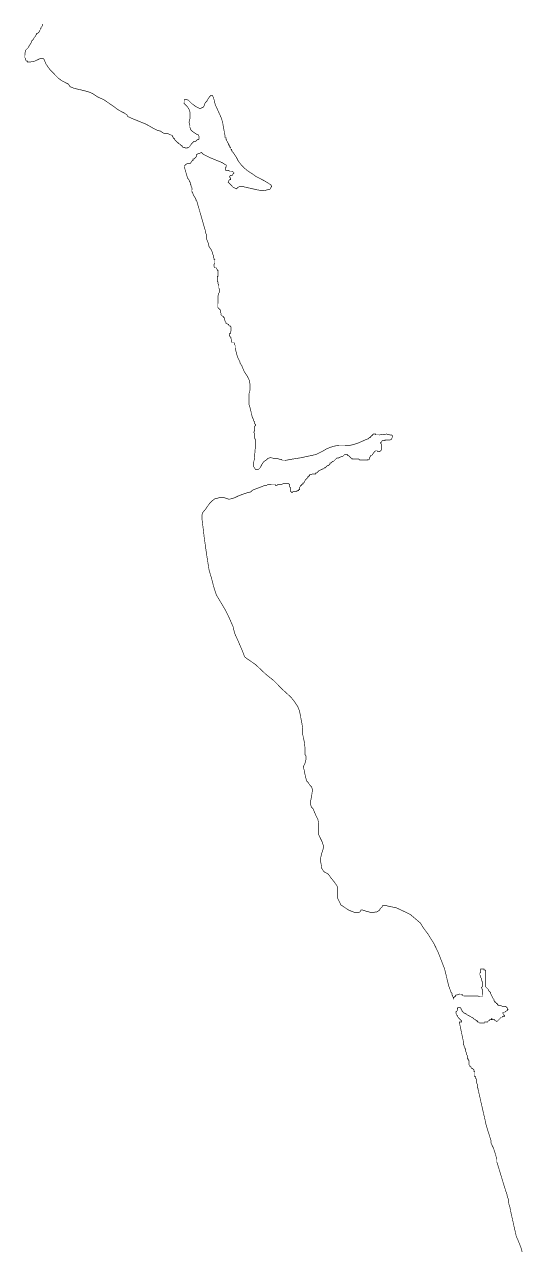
# Model space of a CAD drawing. Header units: metres. Extents: x 319816 to 366074, y 1739234 to 1838803.
# Drawn here: x 327590 to 329984, y 1801140 to 1807034 of the extents above; entities that cross this region are included whole.
import ezdxf

# ---------------------------------------------------------------- set-up
doc = ezdxf.new("R2010")
doc.units = ezdxf.units.M
doc.header["$MEASUREMENT"] = 0
doc.layers.add('HAZARDS LINE', color=1, linetype='Continuous')

msp = doc.modelspace()

# ---------------------------------------------------------------- linework, layer by layer
at = {"layer": 'HAZARDS LINE', "lineweight": 18, "const_width": 3}
msp.add_lwpolyline([(327677.4, 1807035.8), (327677.4, 1807031.8), (327673.3, 1807023.7), (327669.2, 1807019.7), (327669.2, 1807015.7), (327665.1, 1807011.7), (327665, 1807007.6), (327661, 1807003.6), (327660.9, 1806999.6), (327652.8, 1806991.6), (327648.8, 1806991.6), (327648.7, 1806987.6), (327644.7, 1806983.5), (327640.5, 1806975.5), (327636.5, 1806971.5), (327632.4, 1806963.4), (327624.2, 1806955.4), (327624.2, 1806951.4), (327620.1, 1806943.3), (327611.9, 1806931.3), (327607.8, 1806923.2), (327599.7, 1806915.2), (327595.6, 1806911.2), (327595.5, 1806903.1), (327591.5, 1806899.1), (327591.4, 1806895), (327591.4, 1806887), (327591.3, 1806882.9), (327591.3, 1806878.9), (327591.3, 1806874.8), (327595.3, 1806870.8), (327595.2, 1806862.7), (327599.2, 1806858.6), (327603.3, 1806858.6), (327603.2, 1806854.5), (327607.3, 1806854.5), (327611.3, 1806854.5), (327615.3, 1806854.4), (327619.4, 1806854.4), (327639.6, 1806858.3), (327664, 1806870.2), (327672, 1806870.2), (327680.1, 1806870.1), (327684.1, 1806866), (327692.1, 1806845.8), (327712, 1806817.3), (327728.1, 1806801), (327752.1, 1806776.6), (327768.2, 1806764.3), (327792.3, 1806752), (327800.4, 1806747.9), (327808.4, 1806735.7), (327828.5, 1806727.5), (327864.8, 1806719.1), (327897.1, 1806710.8), (327917.2, 1806702.5), (327929.3, 1806694.3), (327941.3, 1806686.2), (327969.5, 1806673.8), (327993.7, 1806657.5), (328017.8, 1806641.1), (328033.8, 1806628.9), (328045.9, 1806620.7), (328070, 1806608.4), (328082.1, 1806600.2), (328086.1, 1806592.1), (328114.3, 1806579.7), (328174.7, 1806555), (328210.9, 1806534.5), (328227, 1806526.3), (328231, 1806526.3), (328235.1, 1806526.2), (328239.1, 1806522.1), (328243.1, 1806522.1), (328255.2, 1806513.9), (328263.2, 1806509.8), (328279.4, 1806509.7), (328287.4, 1806505.6), (328299.5, 1806501.5), (328307.5, 1806485.2), (328311.5, 1806485.2), (328311.5, 1806481.2), (328315.5, 1806477.1), (328319.5, 1806473), (328323.5, 1806468.9), (328327.5, 1806464.9), (328331.6, 1806464.8), (328331.5, 1806460.8), (328335.6, 1806460.8), (328339.6, 1806456.7), (328343.6, 1806452.6), (328347.6, 1806452.6), (328347.6, 1806448.5), (328351.6, 1806444.5), (328355.7, 1806444.4), (328359.7, 1806444.4), (328363.7, 1806440.3), (328367.8, 1806440.3), (328371.8, 1806440.3), (328375.9, 1806444.3), (328379.9, 1806444.2), (328384, 1806448.3), (328392.2, 1806460.3), (328400.3, 1806468.3), (328404.4, 1806472.3), (328412.5, 1806472.3), (328420.6, 1806480.3), (328424.6, 1806480.3), (328428.7, 1806484.3), (328428.8, 1806492.4), (328428.8, 1806496.4), (328424.8, 1806504.5), (328420.8, 1806504.5), (328408.7, 1806512.7), (328396.7, 1806520.9), (328388.7, 1806529.1), (328384.7, 1806541.2), (328384.8, 1806549.3), (328380.9, 1806565.5), (328385, 1806581.6), (328385.2, 1806601.8), (328385.3, 1806614), (328381.3, 1806626.1), (328373.4, 1806638.3), (328365.3, 1806646.4), (328357.3, 1806654.6), (328357.4, 1806662.7), (328357.4, 1806670.8), (328361.5, 1806674.8), (328365.6, 1806674.7), (328377.7, 1806670.6), (328393.7, 1806654.3), (328405.7, 1806646.1), (328409.8, 1806642.1), (328417.8, 1806637.9), (328425.9, 1806633.8), (328433.9, 1806629.7), (328442, 1806633.7), (328450.1, 1806637.7), (328454.2, 1806645.7), (328458.4, 1806657.8), (328466.5, 1806665.9), (328470.6, 1806673.9), (328478.8, 1806686), (328482.9, 1806690), (328486.9, 1806694), (328491, 1806694), (328495, 1806689.9), (328499, 1806681.8), (328502.9, 1806665.6), (328506.8, 1806649.4), (328534.6, 1806588.5), (328542.5, 1806564.2), (328546.3, 1806539.9), (328554.1, 1806499.5), (328554.1, 1806495.4), (328554, 1806491.4), (328558.1, 1806491.3), (328558.1, 1806487.3), (328558, 1806483.3), (328562, 1806479.2), (328562, 1806475.1), (328566, 1806471.1), (328566, 1806467), (328570, 1806463), (328569.9, 1806458.9), (328569.9, 1806454.9), (328574, 1806454.8), (328573.9, 1806450.8), (328577.9, 1806446.7), (328577.9, 1806442.7), (328581.9, 1806442.7), (328581.9, 1806438.6), (328581.9, 1806434.6), (328585.9, 1806434.5), (328585.9, 1806430.5), (328585.9, 1806426.5), (328589.9, 1806426.4), (328589.9, 1806422.4), (328593.9, 1806418.3), (328609.8, 1806393.9), (328617.8, 1806377.7), (328633.8, 1806357.4), (328645.8, 1806345.2), (328665.9, 1806328.8), (328686, 1806316.5), (328702.1, 1806304.3), (328726.2, 1806292), (328742.3, 1806283.8), (328762.4, 1806271.5), (328774.5, 1806263.3), (328778.5, 1806255.2), (328774.4, 1806251.2), (328770.3, 1806243.1), (328754.1, 1806239.2), (328737.9, 1806235.3), (328709.7, 1806239.6), (328673.4, 1806247.9), (328637, 1806256.3), (328624.9, 1806256.4), (328616.8, 1806252.4), (328612.7, 1806248.4), (328608.7, 1806244.4), (328600.6, 1806248.5), (328592.6, 1806252.6), (328576.5, 1806268.9), (328568.5, 1806277.1), (328572.6, 1806285.1), (328576.7, 1806289.1), (328580.7, 1806289.1), (328580.8, 1806293.1), (328576.8, 1806301.2), (328576.8, 1806305.3), (328580.9, 1806309.3), (328584.9, 1806309.3), (328589, 1806309.2), (328593.1, 1806317.3), (328597.2, 1806321.3), (328593.1, 1806325.4), (328589.1, 1806329.4), (328585.1, 1806329.5), (328581.1, 1806329.5), (328577, 1806329.5), (328569, 1806333.6), (328564.9, 1806333.7), (328560.9, 1806333.7), (328556.8, 1806333.7), (328556.9, 1806337.8), (328556.9, 1806341.8), (328556.9, 1806345.9), (328557, 1806349.9), (328561, 1806349.9), (328561.1, 1806357.9), (328553, 1806362), (328541, 1806370.2), (328480.5, 1806395), (328456.4, 1806407.3), (328448.3, 1806411.4), (328444.3, 1806415.4), (328440.3, 1806419.5), (328432.2, 1806415.5), (328420.1, 1806411.6), (328416, 1806407.6), (328415.9, 1806399.5), (328411.8, 1806395.5), (328407.8, 1806391.5), (328403.7, 1806387.5), (328399.7, 1806387.5), (328399.6, 1806383.5), (328399.6, 1806379.4), (328395.6, 1806379.5), (328387.4, 1806367.4), (328379.3, 1806367.5), (328367.1, 1806363.5), (328363.1, 1806359.5), (328359, 1806355.5), (328358.9, 1806347.4), (328370.7, 1806306.9), (328374.7, 1806294.7), (328378.7, 1806290.7), (328386.6, 1806274.4), (328386.6, 1806270.4), (328386.6, 1806266.4), (328390.6, 1806262.3), (328390.6, 1806258.2), (328394.5, 1806250.1), (328394.5, 1806246.1), (328394.4, 1806238), (328394.4, 1806234), (328394.4, 1806229.9), (328398.4, 1806229.9), (328398.4, 1806225.9), (328402.3, 1806213.7), (328410.3, 1806201.5), (328414.3, 1806193.4), (328414.3, 1806189.4), (328418.3, 1806185.3), (328461.5, 1806035.4), (328461.5, 1806031.4), (328465.5, 1806023.2), (328465.4, 1806015.2), (328465.4, 1806007.1), (328465.3, 1806003), (328469.3, 1805994.9), (328473.3, 1805982.8), (328473.2, 1805974.7), (328477.2, 1805970.6), (328477.2, 1805966.6), (328489.2, 1805950.3), (328493.1, 1805938.1), (328493.1, 1805934.1), (328497, 1805926), (328497, 1805922), (328501, 1805909.8), (328500.9, 1805905.8), (328505, 1805905.7), (328504.9, 1805901.7), (328504.9, 1805897.6), (328504.9, 1805893.6), (328504.8, 1805885.5), (328500.7, 1805881.5), (328500.7, 1805877.5), (328500.7, 1805873.4), (328504.7, 1805865.3), (328508.7, 1805865.3), (328512.7, 1805865.2), (328512.7, 1805861.2), (328516.7, 1805857.1), (328516.7, 1805853.1), (328520.7, 1805853.1), (328520.7, 1805849), (328520.7, 1805845), (328520.6, 1805840.9), (328520.6, 1805836.9), (328520.6, 1805832.8), (328520.5, 1805828.8), (328520.5, 1805824.8), (328516.5, 1805824.8), (328516.4, 1805820.8), (328516.4, 1805816.7), (328516.3, 1805808.6), (328516.3, 1805804.6), (328516.3, 1805800.5), (328520.3, 1805796.5), (328520.2, 1805792.4), (328520.2, 1805788.4), (328524.2, 1805780.3), (328524.2, 1805776.2), (328524.1, 1805768.2), (328528.1, 1805760), (328528, 1805756), (328528, 1805747.9), (328523.9, 1805743.9), (328523.9, 1805739.9), (328523.8, 1805735.8), (328519.8, 1805731.8), (328519.7, 1805727.8), (328519.7, 1805723.7), (328519.7, 1805719.7), (328519.6, 1805715.6), (328519.6, 1805711.6), (328519.6, 1805707.6), (328519.5, 1805703.5), (328519.5, 1805699.5), (328519.5, 1805695.4), (328519.4, 1805691.4), (328519.4, 1805687.4), (328519.4, 1805683.3), (328519.3, 1805679.3), (328519.3, 1805675.2), (328523.3, 1805671.2), (328527.3, 1805667.1), (328531.3, 1805663), (328531.3, 1805659), (328531.3, 1805654.9), (328531.2, 1805650.9), (328535.3, 1805646.8), (328535.2, 1805642.8), (328535.2, 1805638.7), (328539.2, 1805634.7), (328547.3, 1805630.6), (328547.2, 1805626.5), (328551.3, 1805626.5), (328551.2, 1805622.4), (328551.2, 1805618.4), (328555.1, 1805606.2), (328559.2, 1805602.2), (328559.1, 1805598.1), (328563.2, 1805598.1), (328567.2, 1805594), (328571.2, 1805594), (328571.2, 1805590), (328575.2, 1805585.9), (328579.2, 1805585.8), (328579.2, 1805581.8), (328583.2, 1805581.8), (328583.2, 1805577.7), (328583.2, 1805573.7), (328583.1, 1805569.6), (328583.1, 1805565.6), (328583.1, 1805561.6), (328579, 1805557.6), (328579, 1805553.5), (328578.9, 1805549.5), (328574.9, 1805549.5), (328574.9, 1805545.5), (328574.8, 1805541.4), (328578.8, 1805533.3), (328582.8, 1805529.2), (328582.8, 1805525.2), (328586.7, 1805509), (328586.7, 1805505), (328590.7, 1805504.9), (328594.8, 1805504.9), (328598.8, 1805504.9), (328598.8, 1805500.8), (328598.7, 1805496.8), (328602.7, 1805492.7), (328602.7, 1805488.7), (328602.6, 1805480.6), (328606.6, 1805464.4), (328610.5, 1805448.2), (328614.4, 1805436), (328626.3, 1805411.7), (328626.3, 1805407.6), (328634.3, 1805395.5), (328646.2, 1805367.1), (328662.2, 1805342.7), (328670.1, 1805326.5), (328674, 1805306.2), (328673.9, 1805294.1), (328673.8, 1805277.9), (328669.6, 1805261.8), (328669.5, 1805245.6), (328669.4, 1805229.5), (328669.2, 1805209.3), (328673.1, 1805197.1), (328681, 1805164.7), (328684.9, 1805148.5), (328688.9, 1805140.4), (328692.8, 1805128.2), (328696.8, 1805124.2), (328696.8, 1805120.1), (328696.8, 1805116.1), (328700.8, 1805112), (328700.7, 1805108), (328696.7, 1805104), (328696.6, 1805099.9), (328696.6, 1805095.9), (328696.5, 1805087.8), (328696.5, 1805083.8), (328692.4, 1805075.7), (328696.4, 1805067.6), (328696.3, 1805063.5), (328696.3, 1805055.5), (328696.2, 1805047.4), (328700.2, 1805039.3), (328700.2, 1805035.2), (328700, 1805019.1), (328699.9, 1805006.9), (328695.5, 1804954.4), (328695.4, 1804946.3), (328691.2, 1804930.2), (328691.2, 1804922.1), (328691.2, 1804918.1), (328691.1, 1804910), (328695.1, 1804905.9), (328699.1, 1804897.8), (328703.1, 1804897.8), (328707.2, 1804897.8), (328715.2, 1804897.7), (328723.4, 1804905.7), (328731.6, 1804921.8), (328739.8, 1804933.9), (328752, 1804941.9), (328760.1, 1804949.9), (328772.3, 1804953.8), (328788.4, 1804949.7), (328804.5, 1804949.5), (328816.6, 1804945.4), (328824.7, 1804945.3), (328828.7, 1804941.3), (328848.9, 1804941.1), (328869.2, 1804945), (328893.4, 1804948.8), (328917.7, 1804952.7), (328954.2, 1804960.5), (328990.6, 1804968.3), (329006.8, 1804976.2), (329023, 1804984.2), (329043.3, 1804996.1), (329063.6, 1805004.1), (329092, 1805011.9), (329120.2, 1805011.7), (329148.5, 1805011.5), (329168.8, 1805015.4), (329193.1, 1805023.3), (329229.6, 1805039.1), (329233.6, 1805039.1), (329237.7, 1805043.1), (329241.7, 1805043.1), (329245.8, 1805047.1), (329249.9, 1805051.1), (329253.9, 1805051.1), (329253.9, 1805055.1), (329258, 1805055.1), (329258, 1805059.1), (329262, 1805059.1), (329262.1, 1805063.1), (329266.1, 1805063.1), (329266.2, 1805067.1), (329270.2, 1805067.1), (329274.2, 1805067.1), (329278.3, 1805067), (329278.2, 1805063), (329286.3, 1805062.9), (329290.4, 1805062.9), (329294.4, 1805062.9), (329298.4, 1805062.8), (329330.8, 1805066.6), (329346.9, 1805062.5), (329355, 1805062.4), (329359, 1805058.3), (329359, 1805054.3), (329354.9, 1805042.2), (329346.7, 1805038.2), (329334.6, 1805038.3), (329326.5, 1805038.4), (329322.5, 1805038.4), (329322.5, 1805034.4), (329318.4, 1805034.4), (329314.4, 1805034.4), (329310.3, 1805034.5), (329306.3, 1805030.4), (329306.2, 1805026.4), (329302.2, 1805026.4), (329302.2, 1805022.4), (329306.2, 1805018.3), (329306.1, 1805006.2), (329306, 1805002.2), (329306, 1804994.1), (329306, 1804990), (329301.9, 1804986), (329297.8, 1804982), (329293.8, 1804982), (329289.7, 1804982.1), (329285.7, 1804986.2), (329281.7, 1804986.2), (329277.6, 1804986.2), (329273.6, 1804982.2), (329269.5, 1804978.2), (329261.3, 1804966.1), (329257.2, 1804962.1), (329253.2, 1804962.2), (329253.2, 1804958.1), (329249.1, 1804954.1), (329249.1, 1804950.1), (329249, 1804946), (329245, 1804946.1), (329240.9, 1804946.1), (329240.9, 1804942), (329236.9, 1804942.1), (329232.8, 1804942.1), (329228.8, 1804942.1), (329224.8, 1804942.2), (329220.7, 1804942.2), (329216.7, 1804942.2), (329212.6, 1804942.3), (329208.6, 1804942.3), (329204.6, 1804942.3), (329200.5, 1804942.4), (329196.5, 1804946.4), (329192.5, 1804946.5), (329188.4, 1804946.5), (329184.4, 1804946.5), (329180.3, 1804946.6), (329176.3, 1804946.6), (329172.3, 1804946.6), (329168.2, 1804946.7), (329164.2, 1804946.7), (329164.2, 1804950.7), (329160.2, 1804950.8), (329148.1, 1804963), (329144.1, 1804963), (329144.1, 1804967.1), (329140.1, 1804967.1), (329136, 1804967.1), (329132, 1804967.2), (329128, 1804967.2), (329119.8, 1804959.2), (329115.8, 1804959.2), (329111.7, 1804959.2), (329107.7, 1804955.2), (329103.6, 1804955.3), (329099.6, 1804951.2), (329095.5, 1804951.3), (329091.5, 1804951.3), (329087.4, 1804947.3), (329083.3, 1804943.3), (329079.3, 1804939.3), (329075.2, 1804935.3), (329071.1, 1804935.3), (329067.1, 1804931.3), (329063, 1804927.3), (329059, 1804927.3), (329058.9, 1804923.3), (329054.9, 1804919.3), (329050.8, 1804915.3), (329046.7, 1804915.3), (329042.7, 1804911.3), (329038.6, 1804907.3), (329034.6, 1804907.3), (329034.5, 1804903.3), (329030.5, 1804903.3), (329026.4, 1804899.3), (329022.4, 1804899.3), (329018.3, 1804895.3), (329014.3, 1804895.3), (329010.2, 1804891.3), (329006.1, 1804891.4), (329002.1, 1804887.3), (328998, 1804883.3), (328993.9, 1804879.3), (328989.9, 1804879.4), (328989.8, 1804875.3), (328985.8, 1804875.4), (328977.7, 1804875.4), (328973.7, 1804875.4), (328969.6, 1804871.4), (328965.6, 1804871.5), (328961.5, 1804871.5), (328961.5, 1804867.5), (328957.5, 1804867.5), (328957.4, 1804863.4), (328953.4, 1804863.5), (328953.4, 1804859.4), (328949.3, 1804855.4), (328945.2, 1804851.4), (328941.1, 1804847.4), (328937, 1804839.4), (328932.9, 1804831.3), (328928.9, 1804831.3), (328928.9, 1804827.3), (328924.8, 1804827.3), (328924.8, 1804823.3), (328920.7, 1804823.3), (328920.7, 1804819.3), (328916.7, 1804819.3), (328916.6, 1804815.3), (328912.6, 1804811.3), (328912.5, 1804807.2), (328912.5, 1804803.2), (328912.5, 1804799.1), (328908.4, 1804799.2), (328908.4, 1804795.1), (328904.4, 1804795.2), (328900.3, 1804795.2), (328900.3, 1804791.1), (328896.2, 1804791.2), (328892.2, 1804791.2), (328888.2, 1804791.2), (328884.1, 1804791.3), (328880.1, 1804791.3), (328880, 1804787.3), (328876, 1804787.3), (328872, 1804787.3), (328872, 1804791.4), (328868, 1804791.4), (328868, 1804799.5), (328868.1, 1804803.5), (328868.1, 1804807.6), (328868.1, 1804811.6), (328864.1, 1804811.6), (328864.1, 1804815.7), (328864.1, 1804819.7), (328864.2, 1804823.8), (328860.2, 1804827.8), (328856.1, 1804827.9), (328852.1, 1804827.9), (328848, 1804827.9), (328844, 1804828), (328840, 1804828), (328835.9, 1804828), (328831.9, 1804828.1), (328827.8, 1804824.1), (328823.8, 1804824.1), (328819.7, 1804824.1), (328815.7, 1804824.2), (328811.6, 1804824.2), (328807.6, 1804824.2), (328803.5, 1804820.2), (328799.5, 1804820.2), (328795.4, 1804820.3), (328795.5, 1804824.3), (328791.4, 1804824.3), (328787.4, 1804824.4), (328783.4, 1804824.4), (328779.3, 1804824.4), (328775.3, 1804824.5), (328771.2, 1804824.5), (328767.2, 1804824.5), (328763.2, 1804824.6), (328759.1, 1804824.6), (328755, 1804820.6), (328751, 1804820.6), (328747, 1804820.7), (328706.4, 1804804.8), (328694.3, 1804800.9), (328686.2, 1804796.9), (328678, 1804788.9), (328661.8, 1804784.9), (328637.5, 1804777.1), (328617.2, 1804769.1), (328601, 1804761.2), (328588.9, 1804757.2), (328572.7, 1804753.3), (328560.6, 1804757.5), (328548.5, 1804761.6), (328536.4, 1804761.7), (328528.3, 1804761.8), (328516.1, 1804757.8), (328508, 1804757.9), (328491.8, 1804745.9), (328479.6, 1804733.8), (328463.2, 1804709.7), (328446.9, 1804689.6), (328442.8, 1804677.6), (328442.6, 1804661.4), (328446.4, 1804633.1), (328454, 1804568.3), (328465.5, 1804487.4), (328477, 1804414.6), (328488.9, 1804374.1), (328500.6, 1804329.5), (328512.5, 1804293), (328532.4, 1804260.6), (328556.3, 1804219.9), (328572.2, 1804187.5), (328592.1, 1804142.9), (328599.9, 1804110.5), (328619.8, 1804065.9), (328635.7, 1804029.4), (328643.6, 1804009.1), (328647.5, 1803996.9), (328663.6, 1803984.7), (328699.8, 1803960.2), (328751.9, 1803911.2), (328788.1, 1803882.7), (328828.1, 1803841.9), (328872.3, 1803801.2), (328888.3, 1803780.8), (328904.2, 1803756.5), (328912.2, 1803736.2), (328916, 1803715.9), (328923.8, 1803675.5), (328927.6, 1803647.1), (328927.4, 1803622.9), (328931.4, 1803606.7), (328935.2, 1803586.5), (328939, 1803554.1), (328938.8, 1803525.8), (328942.8, 1803521.7), (328942.7, 1803513.7), (328942.6, 1803501.5), (328938.5, 1803485.4), (328930.3, 1803469.3), (328934.2, 1803453.1), (328938.1, 1803432.9), (328942, 1803416.7), (328945.9, 1803400.5), (328953.9, 1803392.3), (328961.9, 1803380.1), (328969.9, 1803372), (328973.9, 1803359.8), (328973.8, 1803351.7), (328969.5, 1803323.5), (328965.3, 1803303.3), (328965.2, 1803287.1), (328969.1, 1803275), (328977.2, 1803266.8), (328989.1, 1803238.5), (329001, 1803214.1), (329004.8, 1803189.8), (329004.7, 1803173.7), (329004.6, 1803153.5), (329004.5, 1803141.3), (329008.4, 1803133.2), (329020.4, 1803108.9), (329024.3, 1803096.7), (329028.3, 1803084.6), (329024.1, 1803068.4), (329020, 1803056.3), (329015.8, 1803040.2), (329011.6, 1803020), (329015.5, 1803003.8), (329019.3, 1802979.6), (329027.3, 1802967.4), (329031.3, 1802963.3), (329039.4, 1802959.2), (329047.4, 1802955.1), (329051.5, 1802951), (329063.4, 1802934.7), (329079.5, 1802914.4), (329091.4, 1802898.1), (329095.4, 1802890), (329095.4, 1802882), (329095.3, 1802869.8), (329095.1, 1802849.6), (329095, 1802837.5), (329099, 1802829.4), (329103, 1802821.3), (329110.9, 1802805), (329123, 1802796.9), (329147.1, 1802780.5), (329167.2, 1802772.3), (329179.3, 1802768.1), (329191.4, 1802768), (329195.5, 1802768), (329203.6, 1802772), (329207.7, 1802780), (329215.8, 1802780), (329227.9, 1802775.8), (329244, 1802771.7), (329256.1, 1802767.5), (329268.2, 1802767.4), (329276.3, 1802771.4), (329284.4, 1802771.3), (329296.6, 1802779.3), (329300.7, 1802787.4), (329308.9, 1802795.4), (329313, 1802803.4), (329321, 1802803.4), (329337.2, 1802799.2), (329377.5, 1802790.8), (329421.8, 1802770.3), (329445.9, 1802757.9), (329470, 1802737.5), (329494.1, 1802717.1), (329506.1, 1802696.8), (329530.1, 1802664.3), (329558, 1802619.6), (329577.9, 1802579.1), (329609.6, 1802498), (329629.1, 1802417), (329641, 1802384.6), (329645, 1802380.5), (329645, 1802376.5), (329645, 1802372.4), (329649, 1802368.3), (329648.9, 1802364.3), (329652.9, 1802356.2), (329652.9, 1802360.2), (329657, 1802360.2), (329657, 1802364.2), (329661.1, 1802364.2), (329661.1, 1802368.2), (329665.2, 1802372.3), (329669.2, 1802372.2), (329681.4, 1802376.2), (329685.4, 1802376.1), (329689.4, 1802376.1), (329693.5, 1802376.1), (329693.4, 1802372), (329697.5, 1802372), (329697.5, 1802368), (329701.5, 1802367.9), (329705.5, 1802367.9), (329709.6, 1802367.9), (329713.6, 1802367.8), (329729.8, 1802367.7), (329737.9, 1802367.6), (329750, 1802367.5), (329762.1, 1802367.4), (329770.2, 1802367.4), (329778.2, 1802363.3), (329782.3, 1802363.2), (329786.3, 1802363.2), (329790.4, 1802363.2), (329790.4, 1802367.2), (329790.5, 1802375.3), (329790.5, 1802383.4), (329790.6, 1802399.6), (329786.7, 1802407.7), (329790.7, 1802411.7), (329790.8, 1802415.7), (329790.8, 1802423.8), (329790.9, 1802427.8), (329790.9, 1802431.9), (329790.9, 1802435.9), (329787, 1802444), (329787, 1802452.1), (329783, 1802456.2), (329783, 1802460.2), (329783.1, 1802464.3), (329779.1, 1802468.4), (329779.1, 1802472.4), (329779.1, 1802476.4), (329783.2, 1802480.4), (329783.2, 1802484.5), (329783.3, 1802492.6), (329783.3, 1802496.6), (329787.4, 1802496.6), (329791.4, 1802496.5), (329795.5, 1802496.5), (329799.5, 1802496.5), (329799.5, 1802492.4), (329803.5, 1802492.4), (329807.5, 1802488.3), (329807.5, 1802484.3), (329807.5, 1802480.3), (329807.4, 1802468.1), (329807.2, 1802443.9), (329807, 1802427.7), (329807, 1802423.7), (329807, 1802419.6), (329806.9, 1802411.6), (329810.9, 1802407.5), (329818.9, 1802399.3), (329822.9, 1802391.2), (329826.9, 1802387.1), (329830.9, 1802383.1), (329830.9, 1802379), (329834.9, 1802370.9), (329842.8, 1802354.7), (329846.8, 1802350.6), (329846.8, 1802346.6), (329850.8, 1802338.5), (329854.8, 1802338.4), (329854.8, 1802334.4), (329858.8, 1802334.4), (329858.8, 1802330.3), (329862.8, 1802330.3), (329862.8, 1802326.2), (329866.9, 1802326.2), (329866.8, 1802322.2), (329870.9, 1802322.1), (329874.9, 1802322.1), (329878.9, 1802322.1), (329887, 1802318), (329895.1, 1802317.9), (329899.1, 1802317.9), (329903.2, 1802317.8), (329907.2, 1802313.8), (329911.2, 1802309.7), (329911.1, 1802305.6), (329911.1, 1802301.6), (329915.1, 1802301.6), (329911.1, 1802297.6), (329903, 1802293.6), (329898.9, 1802289.6), (329894.8, 1802289.6), (329890.8, 1802289.6), (329890.8, 1802285.6), (329890.7, 1802281.6), (329894.8, 1802277.5), (329894.7, 1802273.4), (329898.8, 1802273.4), (329898.7, 1802269.4), (329894.7, 1802269.4), (329886.6, 1802269.5), (329886.6, 1802265.4), (329882.5, 1802265.5), (329878.5, 1802265.5), (329878.5, 1802261.4), (329874.4, 1802257.4), (329870.3, 1802253.4), (329866.2, 1802249.4), (329862.2, 1802245.4), (329858.1, 1802245.4), (329854.1, 1802249.5), (329850.1, 1802249.5), (329850.1, 1802253.6), (329846.1, 1802253.6), (329842, 1802253.6), (329838, 1802253.7), (329838, 1802257.7), (329834, 1802257.8), (329834, 1802253.7), (329829.9, 1802253.7), (329825.9, 1802253.8), (329825.8, 1802249.7), (329817.7, 1802245.8), (329817.7, 1802241.7), (329813.7, 1802241.7), (329809.6, 1802241.8), (329805.6, 1802241.8), (329801.5, 1802241.8), (329801.5, 1802237.8), (329797.5, 1802237.8), (329793.4, 1802237.9), (329789.4, 1802237.9), (329785.3, 1802237.9), (329777.3, 1802238), (329773.2, 1802242.1), (329769.2, 1802242.1), (329769.2, 1802246.1), (329765.2, 1802246.2), (329765.2, 1802250.2), (329761.2, 1802250.2), (329757.2, 1802254.3), (329753.1, 1802254.4), (329745.1, 1802262.5), (329741.1, 1802262.5), (329737.1, 1802266.6), (329729, 1802270.7), (329725, 1802274.8), (329721, 1802274.8), (329717, 1802278.9), (329708.9, 1802283), (329700.9, 1802287.1), (329696.9, 1802291.2), (329692.8, 1802295.2), (329692.9, 1802299.3), (329688.9, 1802303.4), (329688.9, 1802307.4), (329684.9, 1802311.5), (329680.8, 1802311.5), (329676.8, 1802311.5), (329672.8, 1802311.6), (329672.7, 1802307.5), (329668.7, 1802307.6), (329672.7, 1802307.5), (329672.7, 1802303.5), (329672.7, 1802299.4), (329668.6, 1802295.4), (329668.6, 1802291.4), (329664.5, 1802291.4), (329664.5, 1802287.4), (329664.5, 1802283.3), (329668.5, 1802279.3), (329668.4, 1802275.2), (329672.4, 1802271.2), (329672.4, 1802267.1), (329676.4, 1802263), (329680.4, 1802259), (329684.4, 1802254.9), (329688.5, 1802250.8), (329692.5, 1802246.7), (329692.4, 1802242.7), (329688.4, 1802242.7), (329684.3, 1802242.8), (329680.3, 1802242.8), (329699.8, 1802149.7), (329699.7, 1802141.6), (329699.7, 1802137.6), (329703.7, 1802129.4), (329703.6, 1802125.4), (329707.6, 1802117.3), (329707.6, 1802113.3), (329711.6, 1802113.2), (329711.5, 1802105.1), (329711.5, 1802101.1), (329715.5, 1802093), (329715.5, 1802088.9), (329715.4, 1802084.9), (329719.4, 1802080.8), (329719.3, 1802068.7), (329719.3, 1802064.7), (329723.4, 1802064.6), (329723.3, 1802060.6), (329727.3, 1802056.5), (329727.3, 1802052.5), (329727.3, 1802048.4), (329727.2, 1802044.4), (329727.2, 1802040.3), (329727.2, 1802036.3), (329731.2, 1802032.2), (329731.1, 1802028.2), (329735.2, 1802028.2), (329739.2, 1802020), (329743.2, 1802020), (329747.2, 1802015.9), (329751.2, 1802011.9), (329751.2, 1802007.8), (329751.2, 1802003.8), (329755.2, 1802003.8), (329755.2, 1801999.7), (329755.1, 1801995.7), (329755.1, 1801991.6), (329755.1, 1801987.6), (329755, 1801983.5), (329755, 1801979.5), (329759, 1801979.5), (329759, 1801975.4), (329759, 1801971.4), (329763, 1801967.3), (329763, 1801963.3), (329762.9, 1801959.2), (329762.9, 1801955.2), (329762.9, 1801951.2), (329766.8, 1801943), (329766.8, 1801939), (329766.8, 1801935), (329766.7, 1801930.9), (329766.7, 1801926.9), (329770.7, 1801922.8), (329770.7, 1801918.8), (329805.8, 1801764.9), (329805.8, 1801760.9), (329817.6, 1801720.3), (329833.4, 1801671.7), (329833.4, 1801667.7), (329833.3, 1801659.6), (329841.3, 1801643.4), (329845.2, 1801635.3), (329849.2, 1801623.1), (329853.1, 1801610.9), (329861, 1801582.6), (329860.9, 1801570.5), (329904.2, 1801428.7), (329908.2, 1801420.5), (329912.1, 1801400.3), (329916.1, 1801392.2), (329916, 1801384.1), (329919.9, 1801363.9), (329923.8, 1801351.7), (329927.7, 1801331.5), (329955, 1801210), (329963, 1801193.8), (329978.8, 1801153.2), (329982.7, 1801137)], dxfattribs=at)

doc.saveas('drawing.dxf')
